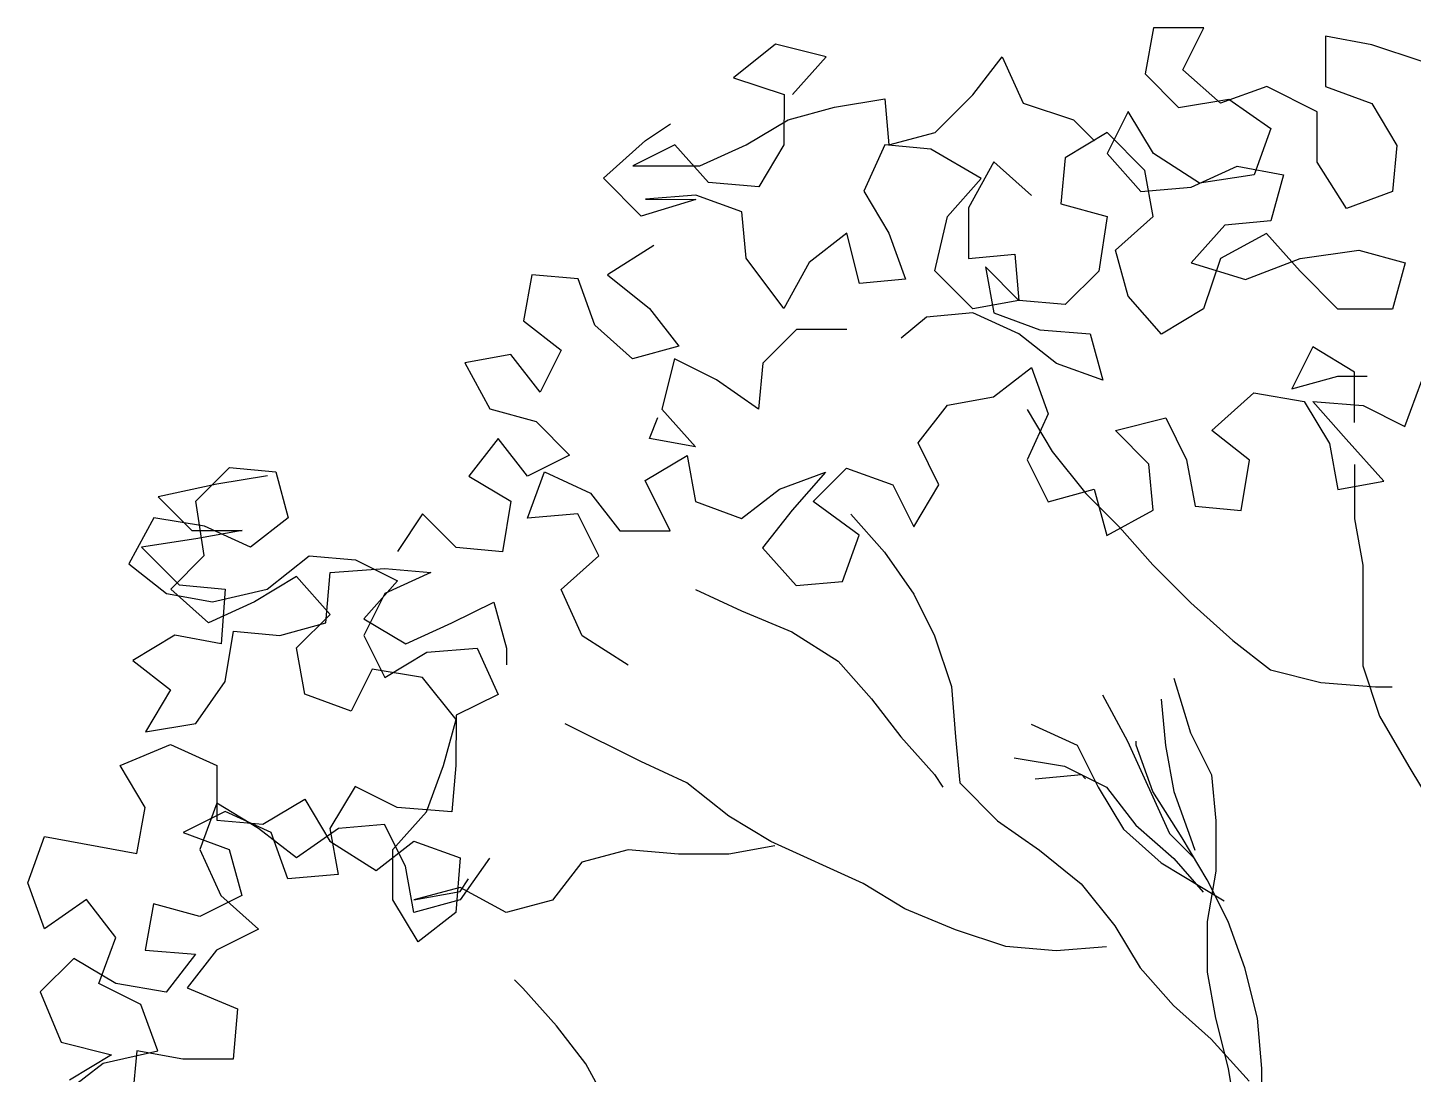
# Model space of a CAD drawing. Header units: millimetres. Extents: x 684983 to 685377, y 990360 to 990509.
# Drawn here: x 684986.1743 to 684986.3575, y 990361.5501 to 990361.6885 of the extents above; entities that cross this region are included whole.
import ezdxf

# ---------------------------------------------------------------- set-up
doc = ezdxf.new("R2010")
doc.units = ezdxf.units.MM
doc.layers.add('TEAK', color=7, linetype='Continuous')

# ---------------------------------------------------------------- blocks, each defined once
blk = doc.blocks.new('A$C25655A80')
at = {"color": 62}
for p, q in [((-0.44135, 1.98261), (-0.44328, 1.97204)), ((-0.42981, 1.9826), (-0.44135, 1.98261)), ((-0.43463, 1.97299), (-0.42981, 1.9826)), ((-0.40193, 1.98065), (-0.40194, 1.96911)), ((-0.39136, 1.97872), (-0.40193, 1.98065)), ((-0.52787, 1.97884), (-0.53749, 1.97116)), ((-0.51633, 1.97595), (-0.52787, 1.97884)), ((-0.37983, 1.97486), (-0.39136, 1.97872)), ((-0.52403, 1.9673), (-0.51633, 1.97595)), ((-0.4827, 1.96727), (-0.47596, 1.97591)), ((-0.47596, 1.97591), (-0.47116, 1.96533)), ((-0.53749, 1.97116), (-0.52595, 1.96731)), ((-0.44328, 1.97204), (-0.43559, 1.96434)), ((-0.42598, 1.96529), (-0.43463, 1.97299)), ((-0.52595, 1.96731), (-0.52596, 1.95577)), ((-0.4154, 1.96913), (-0.42598, 1.96529)), ((-0.40387, 1.96335), (-0.4154, 1.96913)), ((-0.40194, 1.96911), (-0.39137, 1.96526)), ((-0.525, 1.96154), (-0.51442, 1.96441)), ((-0.51442, 1.96441), (-0.50288, 1.96632)), ((-0.50288, 1.96632), (-0.50193, 1.95575)), ((-0.49136, 1.95862), (-0.4827, 1.96727)), ((-0.47116, 1.96533), (-0.45963, 1.96148)), ((-0.43559, 1.96434), (-0.42406, 1.96625)), ((-0.42406, 1.96625), (-0.41445, 1.95951)), ((-0.39137, 1.96526), (-0.38561, 1.95564)), ((-0.53462, 1.95578), (-0.525, 1.96154)), ((-0.45963, 1.96148), (-0.45483, 1.95667)), ((-0.44713, 1.96339), (-0.45195, 1.95378)), ((-0.44137, 1.95377), (-0.44713, 1.96339)), ((-0.40388, 1.95181), (-0.40387, 1.96335)), ((-0.55769, 1.95676), (-0.55192, 1.9606)), ((-0.50193, 1.95575), (-0.49136, 1.95862)), ((-0.45194, 1.95859), (-0.46156, 1.95283)), ((-0.4433, 1.94993), (-0.45194, 1.95859)), ((-0.41445, 1.95951), (-0.41831, 1.94894)), ((-0.56731, 1.94812), (-0.55769, 1.95676)), ((-0.55096, 1.95579), (-0.56058, 1.95099)), ((-0.54328, 1.94713), (-0.55096, 1.95579)), ((-0.5452, 1.95098), (-0.53462, 1.95578)), ((-0.52596, 1.95577), (-0.53174, 1.94616)), ((-0.50289, 1.95575), (-0.50771, 1.94518)), ((-0.49232, 1.95478), (-0.50289, 1.95575)), ((-0.48079, 1.94804), (-0.49232, 1.95478)), ((-0.38561, 1.95564), (-0.38659, 1.94507)), ((-0.4779, 1.95188), (-0.48368, 1.94131)), ((-0.46926, 1.94418), (-0.4779, 1.95188)), ((-0.46156, 1.95283), (-0.46253, 1.94225)), ((-0.45195, 1.95378), (-0.44426, 1.94512)), ((-0.4308, 1.94703), (-0.44137, 1.95377)), ((-0.39716, 1.94123), (-0.40388, 1.95181)), ((-0.56058, 1.95099), (-0.5452, 1.95098)), ((-0.44139, 1.93935), (-0.4433, 1.94993)), ((-0.43273, 1.94607), (-0.42215, 1.95087)), ((-0.41831, 1.94894), (-0.4308, 1.94703)), ((-0.42215, 1.95087), (-0.41158, 1.94894)), ((-0.41158, 1.94894), (-0.41447, 1.93836)), ((-0.55866, 1.93946), (-0.56731, 1.94812)), ((-0.53174, 1.94616), (-0.54328, 1.94713)), ((-0.50771, 1.94518), (-0.50195, 1.93556)), ((-0.48849, 1.93939), (-0.48079, 1.94804)), ((-0.44426, 1.94512), (-0.43273, 1.94607)), ((-0.54616, 1.94329), (-0.55866, 1.93946)), ((-0.54616, 1.94425), (-0.5577, 1.9433)), ((-0.5577, 1.9433), (-0.54616, 1.94329)), ((-0.53559, 1.9404), (-0.54616, 1.94425)), ((-0.46253, 1.94225), (-0.45196, 1.93936)), ((-0.38659, 1.94507), (-0.39716, 1.94123)), ((-0.53464, 1.92982), (-0.53559, 1.9404)), ((-0.49138, 1.9269), (-0.48849, 1.93939)), ((-0.48368, 1.94131), (-0.48369, 1.92978)), ((-0.45196, 1.93936), (-0.45389, 1.92686)), ((-0.45004, 1.93167), (-0.44139, 1.93935)), ((-0.51156, 1.93557), (-0.52022, 1.92885)), ((-0.50869, 1.92403), (-0.51156, 1.93557)), ((-0.50195, 1.93556), (-0.49812, 1.92498)), ((-0.42504, 1.93741), (-0.43274, 1.92877)), ((-0.41447, 1.93836), (-0.42504, 1.93741)), ((-0.55579, 1.93273), (-0.56637, 1.92601)), ((-0.41543, 1.93548), (-0.42601, 1.92972)), ((-0.40775, 1.92682), (-0.41543, 1.93548)), ((-0.526, 1.91828), (-0.53464, 1.92982)), ((-0.48369, 1.92978), (-0.47312, 1.93073)), ((-0.47312, 1.93073), (-0.47216, 1.92015)), ((-0.44717, 1.92109), (-0.45004, 1.93167)), ((-0.42601, 1.92972), (-0.42987, 1.91819)), ((-0.42025, 1.92491), (-0.40775, 1.92971)), ((-0.40775, 1.92971), (-0.39429, 1.93162)), ((-0.39429, 1.93162), (-0.38372, 1.92872)), ((-0.52022, 1.92885), (-0.526, 1.91828)), ((-0.48274, 1.91824), (-0.49138, 1.9269)), ((-0.47985, 1.92785), (-0.47793, 1.91727)), ((-0.47216, 1.92015), (-0.47985, 1.92785)), ((-0.45389, 1.92686), (-0.46159, 1.91918)), ((-0.43274, 1.92877), (-0.42025, 1.92491)), ((-0.39911, 1.91816), (-0.40775, 1.92682)), ((-0.38372, 1.92872), (-0.38661, 1.91815)), ((-0.58367, 1.92602), (-0.5856, 1.91545)), ((-0.5731, 1.92505), (-0.58367, 1.92602)), ((-0.56926, 1.91447), (-0.5731, 1.92505)), ((-0.56637, 1.92601), (-0.55676, 1.91831)), ((-0.49812, 1.92498), (-0.50869, 1.92403)), ((-0.47216, 1.92015), (-0.48274, 1.91824)), ((-0.46159, 1.91918), (-0.47216, 1.92015)), ((-0.43949, 1.91243), (-0.44717, 1.92109)), ((-0.55676, 1.91831), (-0.55004, 1.90965)), ((-0.48274, 1.91728), (-0.49332, 1.91633)), ((-0.47217, 1.91246), (-0.48274, 1.91728)), ((-0.47793, 1.91727), (-0.46736, 1.91342)), ((-0.42987, 1.91819), (-0.43949, 1.91243)), ((-0.38661, 1.91815), (-0.39911, 1.91816)), ((-0.5856, 1.91545), (-0.57696, 1.90871)), ((-0.56062, 1.90678), (-0.56926, 1.91447)), ((-0.52312, 1.91347), (-0.53082, 1.90579)), ((-0.51158, 1.91346), (-0.52312, 1.91347)), ((-0.49332, 1.91633), (-0.49909, 1.91153)), ((-0.46736, 1.91342), (-0.45583, 1.91245)), ((-0.46353, 1.90572), (-0.47217, 1.91246)), ((-0.45583, 1.91245), (-0.45295, 1.90187)), ((-0.58849, 1.90776), (-0.59907, 1.90585)), ((-0.58177, 1.8991), (-0.58849, 1.90776)), ((-0.57696, 1.90871), (-0.58177, 1.8991)), ((-0.55004, 1.90965), (-0.56062, 1.90678)), ((-0.40488, 1.90952), (-0.4097, 1.89991)), ((-0.39528, 1.90374), (-0.40488, 1.90952)), ((-0.59907, 1.90585), (-0.59331, 1.89527)), ((-0.551, 1.90677), (-0.5539, 1.89523)), ((-0.54139, 1.90195), (-0.551, 1.90677)), ((-0.53082, 1.90579), (-0.53179, 1.89521)), ((-0.47795, 1.89805), (-0.46929, 1.90477)), ((-0.46929, 1.90477), (-0.46546, 1.89419)), ((-0.45295, 1.90187), (-0.46353, 1.90572)), ((-0.53179, 1.89521), (-0.54139, 1.90195)), ((-0.4097, 1.89991), (-0.39912, 1.90278)), ((-0.39912, 1.90278), (-0.39239, 1.90278)), ((-0.39529, 1.8922), (-0.39528, 1.90374)), ((-0.38375, 1.89123), (-0.3799, 1.9018)), ((-0.48853, 1.89613), (-0.47795, 1.89805)), ((-0.42797, 1.89031), (-0.41835, 1.89895)), ((-0.41835, 1.89895), (-0.40682, 1.89702)), ((-0.59331, 1.89527), (-0.58274, 1.89238)), ((-0.5539, 1.89523), (-0.54622, 1.88657)), ((-0.49527, 1.88749), (-0.48853, 1.89613)), ((-0.47026, 1.89516), (-0.46451, 1.88554)), ((-0.40682, 1.89702), (-0.40106, 1.8874)), ((-0.40489, 1.89702), (-0.39336, 1.89605)), ((-0.39721, 1.88836), (-0.40489, 1.89702)), ((-0.39336, 1.89605), (-0.38375, 1.89123)), ((-0.58274, 1.89238), (-0.57506, 1.88468)), ((-0.55679, 1.88851), (-0.55486, 1.89331)), ((-0.46546, 1.89419), (-0.47028, 1.88362)), ((-0.45008, 1.89033), (-0.43854, 1.89321)), ((-0.43854, 1.89321), (-0.43375, 1.88359)), ((-0.59139, 1.88854), (-0.59813, 1.87989)), ((-0.58467, 1.87988), (-0.59139, 1.88854)), ((-0.54622, 1.88657), (-0.55679, 1.88851)), ((-0.4424, 1.88263), (-0.45008, 1.89033)), ((-0.41933, 1.88357), (-0.42797, 1.89031)), ((-0.38857, 1.87874), (-0.39721, 1.88836)), ((-0.49047, 1.87787), (-0.49527, 1.88749)), ((-0.46451, 1.88554), (-0.45682, 1.87592)), ((-0.40106, 1.8874), (-0.39914, 1.87683)), ((-0.66062, 1.87418), (-0.65292, 1.88187)), ((-0.65292, 1.88187), (-0.64235, 1.88089)), ((-0.57506, 1.88468), (-0.58467, 1.87988)), ((-0.55776, 1.87889), (-0.54814, 1.88465)), ((-0.54814, 1.88465), (-0.54623, 1.87408)), ((-0.51931, 1.87405), (-0.51161, 1.88174)), ((-0.51161, 1.88174), (-0.50104, 1.87788)), ((-0.47028, 1.88362), (-0.46548, 1.874)), ((-0.44145, 1.87206), (-0.4424, 1.88263)), ((-0.43375, 1.88359), (-0.43183, 1.87301)), ((-0.42126, 1.87204), (-0.41933, 1.88357)), ((-0.39529, 1.88259), (-0.39531, 1.87009)), ((-0.64427, 1.87994), (-0.65581, 1.87802)), ((-0.64235, 1.88089), (-0.63948, 1.87032)), ((-0.59813, 1.87989), (-0.58852, 1.87412)), ((-0.58468, 1.87027), (-0.58083, 1.88084)), ((-0.58083, 1.88084), (-0.57026, 1.87602)), ((-0.552, 1.86735), (-0.55776, 1.87889)), ((-0.527, 1.87694), (-0.51642, 1.88078)), ((-0.51642, 1.88078), (-0.52412, 1.87213)), ((-0.39914, 1.87683), (-0.38857, 1.87874)), ((-0.65581, 1.87802), (-0.66927, 1.87515)), ((-0.57026, 1.87602), (-0.56354, 1.86736)), ((-0.53566, 1.87022), (-0.527, 1.87694)), ((-0.50104, 1.87788), (-0.49624, 1.86826)), ((-0.49624, 1.86826), (-0.49047, 1.87787)), ((-0.46548, 1.874), (-0.4549, 1.87688)), ((-0.45682, 1.87592), (-0.44914, 1.86822)), ((-0.4549, 1.87688), (-0.45203, 1.8663)), ((-0.66927, 1.87515), (-0.66159, 1.86745)), ((-0.65871, 1.86168), (-0.66062, 1.87418)), ((-0.58852, 1.87412), (-0.59046, 1.86258)), ((-0.54623, 1.87408), (-0.53566, 1.87022)), ((-0.52412, 1.87213), (-0.53086, 1.86349)), ((-0.50874, 1.86635), (-0.51931, 1.87405)), ((-0.43183, 1.87301), (-0.42126, 1.87204)), ((-0.67024, 1.87035), (-0.67602, 1.85978)), ((-0.6587, 1.86841), (-0.67024, 1.87035)), ((-0.63948, 1.87032), (-0.64813, 1.8636)), ((-0.60871, 1.87125), (-0.61449, 1.8626)), ((-0.60103, 1.86355), (-0.60871, 1.87125)), ((-0.57315, 1.87122), (-0.58468, 1.87027)), ((-0.56835, 1.8616), (-0.57315, 1.87122)), ((-0.51066, 1.87116), (-0.50298, 1.8625)), ((-0.45203, 1.8663), (-0.44145, 1.87206)), ((-0.39531, 1.87009), (-0.39339, 1.85952)), ((-0.66159, 1.86745), (-0.65005, 1.86744)), ((-0.65005, 1.86744), (-0.66063, 1.86553)), ((-0.64813, 1.8636), (-0.6587, 1.86841)), ((-0.56354, 1.86736), (-0.552, 1.86735)), ((-0.5126, 1.85578), (-0.50874, 1.86635)), ((-0.44914, 1.86822), (-0.44146, 1.85956)), ((-0.66063, 1.86553), (-0.67313, 1.86362)), ((-0.67313, 1.86362), (-0.66448, 1.85496)), ((-0.59046, 1.86258), (-0.60103, 1.86355)), ((-0.53086, 1.86349), (-0.52317, 1.85483)), ((-0.67602, 1.85978), (-0.66737, 1.85304)), ((-0.66641, 1.854), (-0.65871, 1.86168)), ((-0.6443, 1.85398), (-0.63468, 1.86166)), ((-0.63468, 1.86166), (-0.6241, 1.86069)), ((-0.6241, 1.86069), (-0.6145, 1.85588)), ((-0.57701, 1.85392), (-0.56835, 1.8616)), ((-0.50298, 1.8625), (-0.49626, 1.85288)), ((-0.44146, 1.85956), (-0.43281, 1.8509)), ((-0.39339, 1.85952), (-0.39341, 1.83645)), ((-0.63757, 1.85686), (-0.64718, 1.8511)), ((-0.62988, 1.8482), (-0.63757, 1.85686)), ((-0.63085, 1.84628), (-0.62987, 1.85781)), ((-0.62987, 1.85781), (-0.61738, 1.85876)), ((-0.61738, 1.85876), (-0.6068, 1.85779)), ((-0.6068, 1.85779), (-0.61738, 1.85299)), ((-0.65776, 1.8463), (-0.66641, 1.854)), ((-0.66448, 1.85496), (-0.65391, 1.85399)), ((-0.6568, 1.85111), (-0.6443, 1.85398)), ((-0.65391, 1.85399), (-0.65488, 1.84149)), ((-0.6145, 1.85588), (-0.62219, 1.84723)), ((-0.57221, 1.84334), (-0.57701, 1.85392)), ((-0.54625, 1.85389), (-0.53568, 1.84907)), ((-0.52317, 1.85483), (-0.5126, 1.85578)), ((-0.66737, 1.85304), (-0.6568, 1.85111)), ((-0.64718, 1.8511), (-0.65776, 1.8463)), ((-0.61738, 1.85299), (-0.6222, 1.84339)), ((-0.60201, 1.84625), (-0.59239, 1.85105)), ((-0.59239, 1.85105), (-0.58952, 1.84047)), ((-0.49626, 1.85288), (-0.49146, 1.84327)), ((-0.43281, 1.8509), (-0.42321, 1.84224)), ((-0.63758, 1.84052), (-0.62988, 1.8482)), ((-0.62219, 1.84723), (-0.61259, 1.84145)), ((-0.53568, 1.84907), (-0.52414, 1.84426)), ((-0.65393, 1.83284), (-0.652, 1.84437)), ((-0.652, 1.84437), (-0.64142, 1.8434)), ((-0.64142, 1.8434), (-0.63085, 1.84628)), ((-0.61259, 1.84145), (-0.60201, 1.84625)), ((-0.52414, 1.84426), (-0.51358, 1.83752)), ((-0.66546, 1.84343), (-0.67507, 1.83767)), ((-0.65488, 1.84149), (-0.66546, 1.84343)), ((-0.63567, 1.82994), (-0.63758, 1.84052)), ((-0.6222, 1.84339), (-0.6174, 1.83377)), ((-0.60778, 1.83953), (-0.59625, 1.84048)), ((-0.59625, 1.84048), (-0.59145, 1.8299)), ((-0.58952, 1.84047), (-0.58952, 1.83663)), ((-0.56164, 1.8366), (-0.57221, 1.84334)), ((-0.49146, 1.84327), (-0.48763, 1.83173)), ((-0.42321, 1.84224), (-0.41456, 1.83551)), ((-0.67507, 1.83767), (-0.66643, 1.83093)), ((-0.6174, 1.83377), (-0.60778, 1.83953)), ((-0.51358, 1.83752), (-0.50589, 1.82886)), ((-0.62028, 1.83569), (-0.6251, 1.82608)), ((-0.60875, 1.83376), (-0.62028, 1.83569)), ((-0.41456, 1.83551), (-0.40303, 1.83261)), ((-0.39341, 1.83645), (-0.38958, 1.82491)), ((-0.66643, 1.83093), (-0.67221, 1.82132)), ((-0.66067, 1.82323), (-0.65393, 1.83284)), ((-0.60107, 1.82414), (-0.60875, 1.83376)), ((-0.48763, 1.83173), (-0.48668, 1.82019)), ((-0.43668, 1.8336), (-0.43284, 1.8211)), ((-0.40303, 1.83261), (-0.39053, 1.83164)), ((-0.39053, 1.83164), (-0.38669, 1.83163)), ((-0.6251, 1.82608), (-0.63567, 1.82994)), ((-0.59145, 1.8299), (-0.60107, 1.8251)), ((-0.50589, 1.82886), (-0.49917, 1.8202)), ((-0.45302, 1.82977), (-0.44726, 1.81919)), ((-0.43956, 1.8288), (-0.43861, 1.81822)), ((-0.60107, 1.8251), (-0.60108, 1.81357)), ((-0.38958, 1.82491), (-0.38286, 1.81337)), ((-0.67221, 1.82132), (-0.66067, 1.82323)), ((-0.60396, 1.81357), (-0.60107, 1.82414)), ((-0.55878, 1.81449), (-0.57607, 1.82316)), ((-0.46937, 1.82306), (-0.4588, 1.81824)), ((-0.67798, 1.81364), (-0.66644, 1.81843)), ((-0.66644, 1.81843), (-0.65587, 1.81362)), ((-0.49917, 1.8202), (-0.49149, 1.81154)), ((-0.48668, 1.82019), (-0.48572, 1.80962)), ((-0.4588, 1.81824), (-0.454, 1.80862)), ((-0.44726, 1.81919), (-0.43767, 1.79804)), ((-0.44534, 1.81823), (-0.44534, 1.81919)), ((-0.44151, 1.80765), (-0.44534, 1.81823)), ((-0.43861, 1.81822), (-0.4367, 1.80765)), ((-0.43284, 1.8211), (-0.42804, 1.81148)), ((-0.47322, 1.81537), (-0.46169, 1.81344)), ((-0.67222, 1.80402), (-0.67798, 1.81364)), ((-0.65587, 1.81362), (-0.65588, 1.80112)), ((-0.60782, 1.803), (-0.60396, 1.81357)), ((-0.60108, 1.81357), (-0.60205, 1.80299)), ((-0.54821, 1.80967), (-0.55878, 1.81449)), ((-0.46169, 1.81344), (-0.45208, 1.80862)), ((-0.38286, 1.81337), (-0.3771, 1.80375)), ((-0.62415, 1.80878), (-0.62993, 1.79917)), ((-0.61454, 1.80397), (-0.62415, 1.80878)), ((-0.5386, 1.80197), (-0.54821, 1.80967)), ((-0.49149, 1.81154), (-0.48957, 1.80866)), ((-0.48572, 1.80962), (-0.47708, 1.80096)), ((-0.46842, 1.81056), (-0.45784, 1.81151)), ((-0.45784, 1.81151), (-0.45688, 1.81055)), ((-0.42804, 1.81148), (-0.42709, 1.80091)), ((-0.64531, 1.80015), (-0.63569, 1.80591)), ((-0.63569, 1.80591), (-0.62993, 1.79629)), ((-0.454, 1.80862), (-0.44824, 1.79901)), ((-0.45208, 1.80862), (-0.44536, 1.79997)), ((-0.43479, 1.79707), (-0.44151, 1.80765)), ((-0.4367, 1.80765), (-0.43286, 1.79707)), ((-0.67415, 1.79345), (-0.67222, 1.80402)), ((-0.65396, 1.80304), (-0.66357, 1.79824)), ((-0.65588, 1.80496), (-0.65973, 1.79439)), ((-0.64627, 1.79919), (-0.65588, 1.80496)), ((-0.64339, 1.79822), (-0.65396, 1.80304)), ((-0.61551, 1.79435), (-0.60782, 1.803)), ((-0.60205, 1.80299), (-0.61454, 1.80397)), ((-0.65588, 1.80112), (-0.64531, 1.80015)), ((-0.63763, 1.79245), (-0.64627, 1.79919)), ((-0.62801, 1.79917), (-0.63763, 1.79245)), ((-0.62993, 1.79917), (-0.62802, 1.7886)), ((-0.61743, 1.80012), (-0.62801, 1.79917)), ((-0.61263, 1.79051), (-0.61743, 1.80012)), ((-0.52899, 1.7962), (-0.5386, 1.80197)), ((-0.47708, 1.80096), (-0.46747, 1.79422)), ((-0.44536, 1.79997), (-0.43671, 1.79227)), ((-0.42709, 1.80091), (-0.4271, 1.78937)), ((-0.69915, 1.78674), (-0.6953, 1.79731)), ((-0.6953, 1.79731), (-0.67415, 1.79345)), ((-0.66357, 1.79824), (-0.653, 1.79439)), ((-0.63955, 1.78765), (-0.64339, 1.79822)), ((-0.62993, 1.79629), (-0.61936, 1.78955)), ((-0.61936, 1.78955), (-0.61071, 1.79627)), ((-0.61071, 1.79627), (-0.60013, 1.79242)), ((-0.50785, 1.78656), (-0.52899, 1.7962)), ((-0.44824, 1.79901), (-0.4396, 1.79131)), ((-0.43767, 1.79804), (-0.43191, 1.79226)), ((-0.42903, 1.78745), (-0.43479, 1.79707)), ((-0.43286, 1.79707), (-0.4319, 1.79418)), ((-0.65973, 1.79439), (-0.65494, 1.78381)), ((-0.653, 1.79439), (-0.65013, 1.78381)), ((-0.61552, 1.78282), (-0.61551, 1.79435)), ((-0.56168, 1.7943), (-0.57226, 1.79143)), ((-0.55015, 1.79333), (-0.56168, 1.7943)), ((-0.53861, 1.79332), (-0.55015, 1.79333)), ((-0.52803, 1.79523), (-0.53861, 1.79332)), ((-0.46747, 1.79422), (-0.45787, 1.78652)), ((-0.61072, 1.77993), (-0.61263, 1.79051)), ((-0.60013, 1.79242), (-0.60111, 1.77992)), ((-0.59341, 1.79241), (-0.60014, 1.7828)), ((-0.57226, 1.79143), (-0.57899, 1.78278)), ((-0.4396, 1.79131), (-0.42519, 1.78264)), ((-0.43671, 1.79227), (-0.42999, 1.78457)), ((-0.69532, 1.77616), (-0.69915, 1.78674)), ((-0.62802, 1.7886), (-0.63955, 1.78765)), ((-0.60014, 1.78473), (-0.59822, 1.78761)), ((-0.49825, 1.78079), (-0.50785, 1.78656)), ((-0.45787, 1.78652), (-0.45019, 1.7769)), ((-0.4271, 1.78937), (-0.42904, 1.77784)), ((-0.42423, 1.77784), (-0.42903, 1.78745)), ((-0.65013, 1.78381), (-0.65975, 1.77901)), ((-0.65494, 1.78381), (-0.64629, 1.77612)), ((-0.60014, 1.78569), (-0.61072, 1.78281)), ((-0.61072, 1.78281), (-0.60014, 1.78473)), ((-0.58957, 1.77991), (-0.60014, 1.78569)), ((-0.6857, 1.78288), (-0.69532, 1.77616)), ((-0.67898, 1.77422), (-0.6857, 1.78288)), ((-0.67032, 1.78191), (-0.67225, 1.77133)), ((-0.65975, 1.77901), (-0.67032, 1.78191)), ((-0.60976, 1.7732), (-0.61552, 1.78282)), ((-0.60014, 1.7828), (-0.61072, 1.77993)), ((-0.57899, 1.78278), (-0.58957, 1.77991)), ((-0.48672, 1.77597), (-0.49825, 1.78079)), ((-0.60111, 1.77992), (-0.60976, 1.7732)), ((-0.42904, 1.77784), (-0.42905, 1.7663)), ((-0.42039, 1.76726), (-0.42423, 1.77784)), ((-0.68283, 1.76365), (-0.67898, 1.77422)), ((-0.64629, 1.77612), (-0.65591, 1.77132)), ((-0.47518, 1.77211), (-0.48672, 1.77597)), ((-0.45019, 1.7769), (-0.44443, 1.76728)), ((-0.67225, 1.77133), (-0.66072, 1.77036)), ((-0.65591, 1.77132), (-0.66265, 1.76267)), ((-0.46365, 1.77114), (-0.47518, 1.77211)), ((-0.45211, 1.77209), (-0.46365, 1.77114)), ((-0.6886, 1.76943), (-0.69629, 1.76174)), ((-0.67899, 1.76365), (-0.6886, 1.76943)), ((-0.66072, 1.77036), (-0.66745, 1.76172)), ((-0.58574, 1.7626), (-0.58766, 1.76453)), ((-0.44443, 1.76728), (-0.43674, 1.75862)), ((-0.42905, 1.7663), (-0.42713, 1.75573)), ((-0.41752, 1.75572), (-0.42039, 1.76726)), ((-0.69629, 1.76174), (-0.6915, 1.7502)), ((-0.67322, 1.75884), (-0.68283, 1.76365)), ((-0.66745, 1.76172), (-0.67899, 1.76365)), ((-0.66265, 1.76267), (-0.65112, 1.75786)), ((-0.57806, 1.75394), (-0.58574, 1.7626)), ((-0.66939, 1.74826), (-0.67322, 1.75884)), ((-0.43674, 1.75862), (-0.4281, 1.75092)), ((-0.65112, 1.75786), (-0.65209, 1.74632)), ((-0.42713, 1.75573), (-0.42426, 1.74419)), ((-0.41657, 1.74418), (-0.41752, 1.75572)), ((-0.57134, 1.74529), (-0.57806, 1.75394)), ((-0.6915, 1.7502), (-0.67996, 1.74731)), ((-0.4281, 1.75092), (-0.41946, 1.7413)), ((-0.69055, 1.73867), (-0.68189, 1.74539)), ((-0.67996, 1.74731), (-0.68958, 1.74155)), ((-0.68189, 1.74539), (-0.66939, 1.74826)), ((-0.6742, 1.74826), (-0.67517, 1.73769)), ((-0.66362, 1.74633), (-0.6742, 1.74826)), ((-0.65209, 1.74632), (-0.66362, 1.74633)), ((-0.56558, 1.73471), (-0.57134, 1.74529)), ((-0.42426, 1.74419), (-0.42235, 1.73265)), ((-0.41659, 1.72111), (-0.41657, 1.74418))]:
    blk.add_line(p, q, dxfattribs=at)
blk = doc.blocks.new('TR')
blk.add_blockref('A$C25655A80', (0.01921, 0.01485, 1.34531))

msp = doc.modelspace()

# ---------------------------------------------------------------- block references
at = {"layer": 'TEAK', "xscale": 0.5773557909751782, "yscale": 0.5773557909751782, "zscale": 0.5773557909751782}
msp.add_blockref('TR', (684986.56684, 990360.53528, -0.77672), dxfattribs=at)

doc.saveas('drawing.dxf')
